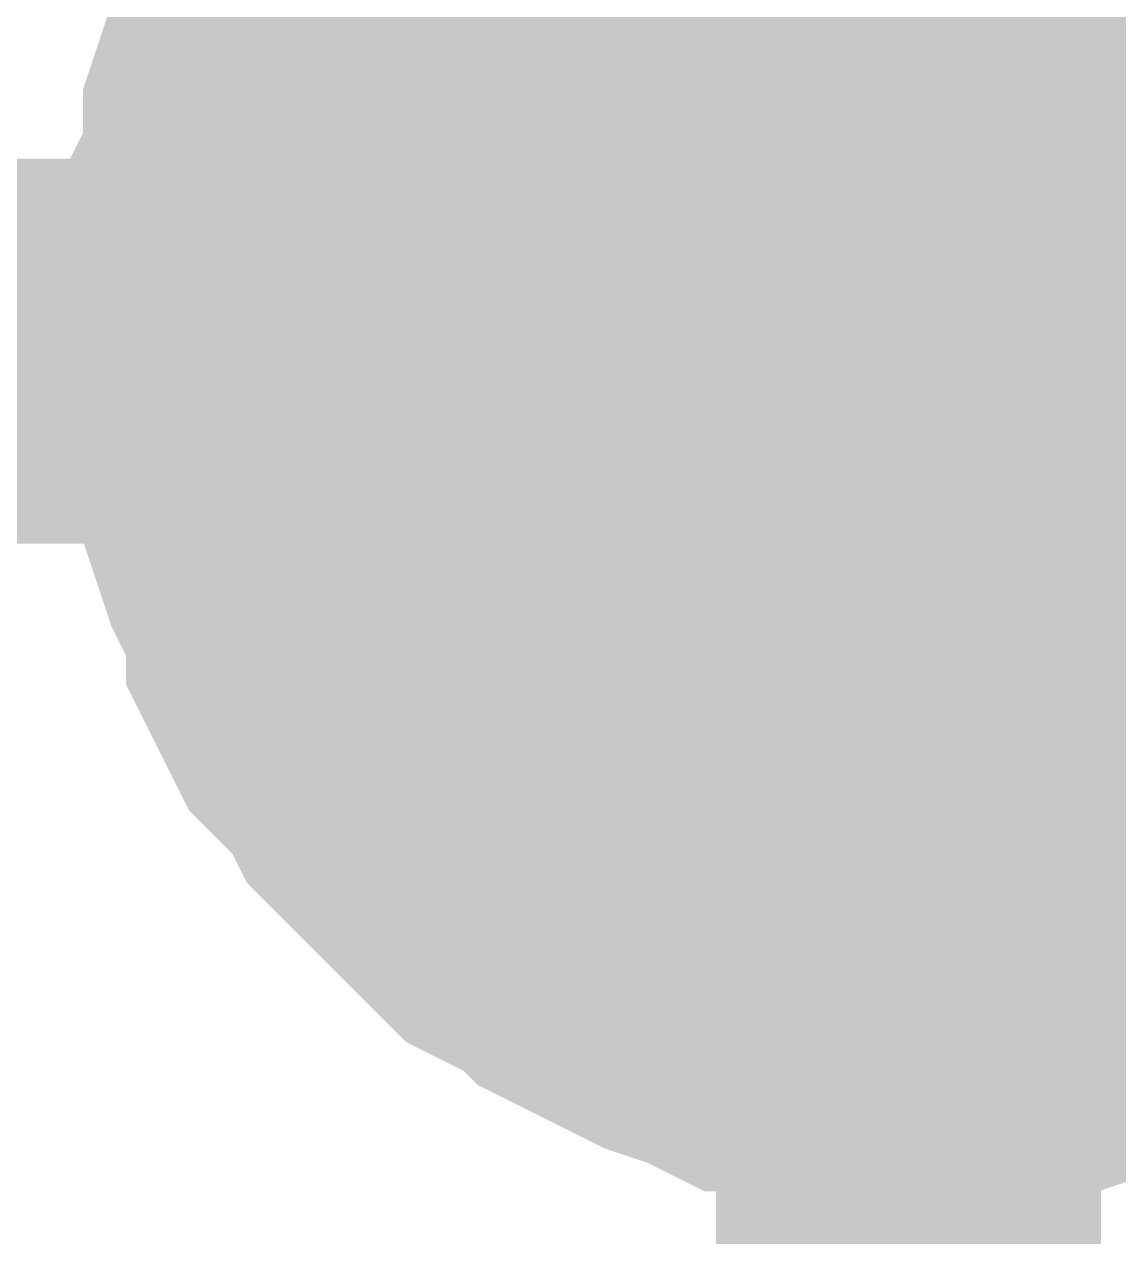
# Model space of a CAD drawing. Header units: millimetres. Extents: x 0 to 800, y 0 to 567.
# Drawn here: x 121.813 to 122.665, y 263.628 to 264.571 of the extents above; entities that cross this region are included whole.
import ezdxf

# ---------------------------------------------------------------- set-up
doc = ezdxf.new("R2010")
doc.units = ezdxf.units.MM
doc.layers.add('Sheet', color=255, linetype='Continuous')

msp = doc.modelspace()

# ---------------------------------------------------------------- linework, layer by layer
at = {"layer": 'Sheet'}
for points, const_width in [([(122.50131, 264.37264), (122.50131, 269.90513)], 0.29972), ([(121.99733, 264.31664), (121.99733, 264.33904), (121.99733, 264.37264), (122.00853, 264.39504), (122.00853, 264.41744), (122.00853, 264.43983), (122.01973, 264.46223), (122.03093, 264.49583), (122.04213, 264.51823), (122.04213, 264.54063), (122.05333, 264.56303), (122.06453, 264.57423), (122.08693, 264.59663), (122.09813, 264.61902), (122.10933, 264.64142), (122.13173, 264.65262), (122.14293, 264.67502), (122.16532, 264.68622), (122.17652, 264.70862), (122.19892, 264.71982), (122.22132, 264.73102)], 0.29972), ([(121.99733, 264.37264), (121.99733, 264.39504), (121.99733, 264.42863), (122.00853, 264.45103), (122.00853, 264.47343), (122.00853, 264.49583), (122.01973, 264.52943), (122.03093, 264.55183), (122.04213, 264.57423), (122.04213, 264.59663), (122.05333, 264.61902), (122.06453, 264.64142), (122.08693, 264.66382), (122.09813, 264.67502), (122.10933, 264.69742), (122.13173, 264.71982), (122.14293, 264.73102)], 0.29972), ([(121.99733, 264.37264), (121.99733, 264.39504), (121.99733, 264.42863), (122.00853, 264.45103), (122.00853, 264.47343), (122.00853, 264.49583), (122.01973, 264.52943), (122.03093, 264.55183), (122.04213, 264.57423), (122.04213, 264.59663), (122.05333, 264.61902), (122.06453, 264.64142), (122.08693, 264.66382), (122.09813, 264.67502), (122.10933, 264.69742), (122.13173, 264.71982), (122.14293, 264.73102)], 0.29972), ([(121.99733, 264.37264), (121.99733, 264.39504), (121.99733, 264.42863), (122.00853, 264.45103), (122.00853, 264.47343), (122.00853, 264.49583), (122.01973, 264.52943), (122.03093, 264.55183), (122.04213, 264.57423), (122.04213, 264.59663), (122.05333, 264.61902), (122.06453, 264.64142), (122.08693, 264.66382), (122.09813, 264.67502), (122.10933, 264.69742), (122.13173, 264.71982), (122.14293, 264.73102)], 0.29972), ([(121.99733, 264.31664), (121.99733, 264.33904), (121.99733, 264.37264), (122.00853, 264.39504), (122.00853, 264.41744), (122.00853, 264.43983), (122.01973, 264.46223), (122.03093, 264.49583), (122.04213, 264.51823), (122.04213, 264.54063), (122.05333, 264.56303), (122.06453, 264.57423), (122.08693, 264.59663), (122.09813, 264.61902), (122.10933, 264.64142), (122.13173, 264.65262), (122.14293, 264.67502), (122.16532, 264.68622), (122.17652, 264.70862), (122.19892, 264.71982), (122.22132, 264.73102)], 0.29972), ([(121.99733, 264.31664), (121.99733, 264.33904), (121.99733, 264.37264), (122.00853, 264.39504), (122.00853, 264.41744), (122.00853, 264.43983), (122.01973, 264.46223), (122.03093, 264.49583), (122.04213, 264.51823), (122.04213, 264.54063), (122.05333, 264.56303), (122.06453, 264.57423), (122.08693, 264.59663), (122.09813, 264.61902), (122.10933, 264.64142), (122.13173, 264.65262), (122.14293, 264.67502), (122.16532, 264.68622), (122.17652, 264.70862), (122.19892, 264.71982), (122.22132, 264.73102)], 0.29972), ([(121.99733, 264.37264), (121.99733, 264.39504), (121.99733, 264.42863), (122.00853, 264.45103), (122.00853, 264.47343), (122.00853, 264.49583), (122.01973, 264.52943), (122.03093, 264.55183), (122.04213, 264.57423), (122.04213, 264.59663), (122.05333, 264.61902), (122.06453, 264.64142), (122.08693, 264.66382), (122.09813, 264.67502), (122.10933, 264.69742), (122.13173, 264.71982), (122.14293, 264.73102)], 0.29972), ([(121.99733, 264.37264), (121.99733, 264.39504), (121.99733, 264.42863), (122.00853, 264.45103), (122.00853, 264.47343), (122.00853, 264.49583), (122.01973, 264.52943), (122.03093, 264.55183), (122.04213, 264.57423), (122.04213, 264.59663), (122.05333, 264.61902), (122.06453, 264.64142), (122.08693, 264.66382), (122.09813, 264.67502), (122.10933, 264.69742), (122.13173, 264.71982), (122.14293, 264.73102)], 0.29972), ([(121.99733, 264.37264), (121.99733, 264.39504), (121.99733, 264.42863), (122.00853, 264.45103), (122.00853, 264.47343), (122.00853, 264.49583), (122.01973, 264.52943), (122.03093, 264.55183), (122.04213, 264.57423), (122.04213, 264.59663), (122.05333, 264.61902), (122.06453, 264.64142), (122.08693, 264.66382), (122.09813, 264.67502), (122.10933, 264.69742), (122.13173, 264.71982), (122.14293, 264.73102)], 0.29972), ([(121.99733, 264.31664), (121.99733, 264.33904), (121.99733, 264.37264), (122.00853, 264.39504), (122.00853, 264.41744), (122.00853, 264.43983), (122.01973, 264.46223), (122.03093, 264.49583), (122.04213, 264.51823), (122.04213, 264.54063), (122.05333, 264.56303), (122.06453, 264.57423), (122.08693, 264.59663), (122.09813, 264.61902), (122.10933, 264.64142), (122.13173, 264.65262), (122.14293, 264.67502), (122.16532, 264.68622), (122.17652, 264.70862), (122.19892, 264.71982), (122.22132, 264.73102)], 0.29972), ([(122.7925, 264.73102), (122.8037, 264.71982), (122.8261, 264.70862), (122.8485, 264.68622), (122.8597, 264.67502), (122.8821, 264.65262), (122.8933, 264.64142), (122.9157, 264.61902), (122.9269, 264.59663), (122.9381, 264.57423), (122.9493, 264.56303), (122.9605, 264.54063), (122.9717, 264.51823), (122.9829, 264.49583), (122.9941, 264.46223), (123.0053, 264.43983), (123.0053, 264.41744), (123.0053, 264.39504), (123.01649, 264.37264), (123.01649, 264.33904), (123.01649, 264.31664)], 0.29972), ([(122.7925, 264.73102), (122.8037, 264.71982), (122.8261, 264.70862), (122.8485, 264.68622), (122.8597, 264.67502), (122.8821, 264.65262), (122.8933, 264.64142), (122.9157, 264.61902), (122.9269, 264.59663), (122.9381, 264.57423), (122.9493, 264.56303), (122.9605, 264.54063), (122.9717, 264.51823), (122.9829, 264.49583), (122.9941, 264.46223), (123.0053, 264.43983), (123.0053, 264.41744), (123.0053, 264.39504), (123.01649, 264.37264), (123.01649, 264.33904), (123.01649, 264.31664)], 0.29972), ([(122.7925, 264.73102), (122.8037, 264.71982), (122.8261, 264.70862), (122.8485, 264.68622), (122.8597, 264.67502), (122.8821, 264.65262), (122.8933, 264.64142), (122.9157, 264.61902), (122.9269, 264.59663), (122.9381, 264.57423), (122.9493, 264.56303), (122.9605, 264.54063), (122.9717, 264.51823), (122.9829, 264.49583), (122.9941, 264.46223), (123.0053, 264.43983), (123.0053, 264.41744), (123.0053, 264.39504), (123.01649, 264.37264), (123.01649, 264.33904), (123.01649, 264.31664)], 0.29972), ([(122.7925, 264.73102), (122.8037, 264.71982), (122.8261, 264.70862), (122.8485, 264.68622), (122.8597, 264.67502), (122.8821, 264.65262), (122.8933, 264.64142), (122.9157, 264.61902), (122.9269, 264.59663), (122.9381, 264.57423), (122.9493, 264.56303), (122.9605, 264.54063), (122.9717, 264.51823), (122.9829, 264.49583), (122.9941, 264.46223), (123.0053, 264.43983), (123.0053, 264.41744), (123.0053, 264.39504), (123.01649, 264.37264), (123.01649, 264.33904), (123.01649, 264.31664)], 0.29972), ([(121.99733, 264.31664), (121.99733, 264.33904), (121.99733, 264.37264), (122.00853, 264.39504), (122.00853, 264.41744), (122.00853, 264.43983), (122.01973, 264.46223), (122.03093, 264.49583), (122.04213, 264.51823), (122.04213, 264.54063), (122.05333, 264.56303), (122.06453, 264.57423), (122.08693, 264.59663), (122.09813, 264.61902), (122.10933, 264.64142)], 0.09906), ([(121.99733, 264.37264), (121.99733, 264.39504), (121.99733, 264.42863), (122.00853, 264.45103), (122.00853, 264.47343), (122.00853, 264.49583), (122.01973, 264.52943), (122.03093, 264.55183), (122.04213, 264.57423), (122.04213, 264.59663), (122.05333, 264.61902), (122.06453, 264.64142)], 0.09906), ([(121.99733, 264.37264), (121.99733, 264.39504), (121.99733, 264.42863), (122.00853, 264.45103), (122.00853, 264.47343), (122.00853, 264.49583), (122.01973, 264.52943), (122.03093, 264.55183), (122.04213, 264.57423), (122.04213, 264.59663), (122.05333, 264.61902), (122.06453, 264.64142)], 0.09906), ([(121.99733, 264.37264), (121.99733, 264.39504), (121.99733, 264.42863), (122.00853, 264.45103), (122.00853, 264.47343), (122.00853, 264.49583), (122.01973, 264.52943), (122.03093, 264.55183), (122.04213, 264.57423), (122.04213, 264.59663), (122.05333, 264.61902), (122.06453, 264.64142)], 0.09906), ([(121.99733, 264.31664), (121.99733, 264.33904), (121.99733, 264.37264), (122.00853, 264.39504), (122.00853, 264.41744), (122.00853, 264.43983), (122.01973, 264.46223), (122.03093, 264.49583), (122.04213, 264.51823), (122.04213, 264.54063), (122.05333, 264.56303), (122.06453, 264.57423), (122.08693, 264.59663), (122.09813, 264.61902), (122.10933, 264.64142)], 0.09906), ([(121.99733, 264.31664), (121.99733, 264.33904), (121.99733, 264.37264), (122.00853, 264.39504), (122.00853, 264.41744), (122.00853, 264.43983), (122.01973, 264.46223), (122.03093, 264.49583), (122.04213, 264.51823), (122.04213, 264.54063), (122.05333, 264.56303), (122.06453, 264.57423), (122.08693, 264.59663), (122.09813, 264.61902), (122.10933, 264.64142)], 0.09906), ([(121.99733, 264.37264), (121.99733, 264.39504), (121.99733, 264.42863), (122.00853, 264.45103), (122.00853, 264.47343), (122.00853, 264.49583), (122.01973, 264.52943), (122.03093, 264.55183), (122.04213, 264.57423), (122.04213, 264.59663), (122.05333, 264.61902), (122.06453, 264.64142)], 0.09906), ([(121.99733, 264.37264), (121.99733, 264.39504), (121.99733, 264.42863), (122.00853, 264.45103), (122.00853, 264.47343), (122.00853, 264.49583), (122.01973, 264.52943), (122.03093, 264.55183), (122.04213, 264.57423), (122.04213, 264.59663), (122.05333, 264.61902), (122.06453, 264.64142)], 0.09906), ([(121.99733, 264.37264), (121.99733, 264.39504), (121.99733, 264.42863), (122.00853, 264.45103), (122.00853, 264.47343), (122.00853, 264.49583), (122.01973, 264.52943), (122.03093, 264.55183), (122.04213, 264.57423), (122.04213, 264.59663), (122.05333, 264.61902), (122.06453, 264.64142)], 0.09906), ([(121.99733, 264.31664), (121.99733, 264.33904), (121.99733, 264.37264), (122.00853, 264.39504), (122.00853, 264.41744), (122.00853, 264.43983), (122.01973, 264.46223), (122.03093, 264.49583), (122.04213, 264.51823), (122.04213, 264.54063), (122.05333, 264.56303), (122.06453, 264.57423), (122.08693, 264.59663), (122.09813, 264.61902), (122.10933, 264.64142)], 0.09906), ([(153.42343, 264.40624), (153.42343, 264.37264), (147.57724, 264.37264), (122.50131, 264.37264)], 0.29972), ([(122.50131, 264.37264), (122.50131, 264.31664), (110.82012, 264.31664)], 0.29972), ([(122.50131, 263.86867), (122.47891, 263.86867), (122.44531, 263.86867), (122.42292, 263.87986), (122.40052, 263.87986), (122.37812, 263.87986), (122.35572, 263.89106), (122.32212, 263.90226), (122.29972, 263.91346), (122.27732, 263.91346), (122.25492, 263.92466), (122.24372, 263.93586), (122.22132, 263.95826), (122.19892, 263.96946), (122.17652, 263.98066), (122.16532, 264.00306), (122.14293, 264.01426), (122.13173, 264.03666), (122.10933, 264.04786), (122.09813, 264.07025), (122.08693, 264.09265), (122.06453, 264.11505), (122.05333, 264.12625), (122.04213, 264.14865), (122.04213, 264.17105), (122.03093, 264.19345), (122.01973, 264.22705), (122.00853, 264.24944), (122.00853, 264.27184), (122.00853, 264.29424), (121.99733, 264.31664), (121.99733, 264.35024), (121.99733, 264.37264)], 0.29972), ([(121.99733, 264.37264), (121.99733, 264.37264)], 0.29972), ([(122.50131, 263.86867), (122.47891, 263.86867), (122.44531, 263.86867), (122.42292, 263.87986), (122.40052, 263.87986), (122.37812, 263.87986), (122.35572, 263.89106), (122.32212, 263.90226), (122.29972, 263.91346), (122.27732, 263.91346), (122.25492, 263.92466), (122.24372, 263.93586), (122.22132, 263.95826), (122.19892, 263.96946), (122.17652, 263.98066), (122.16532, 264.00306), (122.14293, 264.01426), (122.13173, 264.03666), (122.10933, 264.04786), (122.09813, 264.07025), (122.08693, 264.09265), (122.06453, 264.11505), (122.05333, 264.12625), (122.04213, 264.14865), (122.04213, 264.17105), (122.03093, 264.19345), (122.01973, 264.22705), (122.00853, 264.24944), (122.00853, 264.27184), (122.00853, 264.29424), (121.99733, 264.31664), (121.99733, 264.35024), (121.99733, 264.37264)], 0.29972), ([(121.99733, 264.37264), (121.99733, 264.37264)], 0.29972), ([(122.50131, 263.86867), (122.47891, 263.86867), (122.44531, 263.86867), (122.42292, 263.87986), (122.40052, 263.87986), (122.37812, 263.87986), (122.35572, 263.89106), (122.32212, 263.90226), (122.29972, 263.91346), (122.27732, 263.91346), (122.25492, 263.92466), (122.24372, 263.93586), (122.22132, 263.95826), (122.19892, 263.96946), (122.17652, 263.98066), (122.16532, 264.00306), (122.14293, 264.01426), (122.13173, 264.03666), (122.10933, 264.04786), (122.09813, 264.07025), (122.08693, 264.09265), (122.06453, 264.11505), (122.05333, 264.12625), (122.04213, 264.14865), (122.04213, 264.17105), (122.03093, 264.19345), (122.01973, 264.22705), (122.00853, 264.24944), (122.00853, 264.27184), (122.00853, 264.29424), (121.99733, 264.31664), (121.99733, 264.35024), (121.99733, 264.37264)], 0.29972), ([(121.99733, 264.37264), (121.99733, 264.37264)], 0.29972), ([(122.50131, 263.86867), (122.47891, 263.86867), (122.44531, 263.86867), (122.42292, 263.87986), (122.40052, 263.87986), (122.37812, 263.87986), (122.35572, 263.89106), (122.32212, 263.90226), (122.29972, 263.91346), (122.27732, 263.91346), (122.25492, 263.92466), (122.24372, 263.93586), (122.22132, 263.95826), (122.19892, 263.96946), (122.17652, 263.98066), (122.16532, 264.00306), (122.14293, 264.01426), (122.13173, 264.03666), (122.10933, 264.04786), (122.09813, 264.07025), (122.08693, 264.09265), (122.06453, 264.11505), (122.05333, 264.12625), (122.04213, 264.14865), (122.04213, 264.17105), (122.03093, 264.19345), (122.01973, 264.22705), (122.00853, 264.24944), (122.00853, 264.27184), (122.00853, 264.29424), (121.99733, 264.31664), (121.99733, 264.35024), (121.99733, 264.37264)], 0.29972), ([(121.99733, 264.37264), (121.99733, 264.37264)], 0.29972), ([(122.50131, 263.86867), (122.47891, 263.86867), (122.44531, 263.86867), (122.42292, 263.87986), (122.40052, 263.87986), (122.37812, 263.87986), (122.35572, 263.89106), (122.32212, 263.90226), (122.29972, 263.91346), (122.27732, 263.91346), (122.25492, 263.92466), (122.24372, 263.93586), (122.22132, 263.95826), (122.19892, 263.96946), (122.17652, 263.98066), (122.16532, 264.00306), (122.14293, 264.01426), (122.13173, 264.03666), (122.10933, 264.04786), (122.09813, 264.07025), (122.08693, 264.09265), (122.06453, 264.11505), (122.05333, 264.12625), (122.04213, 264.14865), (122.04213, 264.17105), (122.03093, 264.19345), (122.01973, 264.22705), (122.00853, 264.24944), (122.00853, 264.27184), (122.00853, 264.29424), (121.99733, 264.31664), (121.99733, 264.35024), (121.99733, 264.37264)], 0.29972), ([(121.99733, 264.37264), (121.99733, 264.37264)], 0.29972), ([(122.50131, 263.86867), (122.47891, 263.86867), (122.44531, 263.86867), (122.42292, 263.87986), (122.40052, 263.87986), (122.37812, 263.87986), (122.35572, 263.89106), (122.32212, 263.90226), (122.29972, 263.91346), (122.27732, 263.91346), (122.25492, 263.92466), (122.24372, 263.93586), (122.22132, 263.95826), (122.19892, 263.96946), (122.17652, 263.98066), (122.16532, 264.00306), (122.14293, 264.01426), (122.13173, 264.03666), (122.10933, 264.04786), (122.09813, 264.07025), (122.08693, 264.09265), (122.06453, 264.11505), (122.05333, 264.12625), (122.04213, 264.14865), (122.04213, 264.17105), (122.03093, 264.19345), (122.01973, 264.22705), (122.00853, 264.24944), (122.00853, 264.27184), (122.00853, 264.29424), (121.99733, 264.31664), (121.99733, 264.35024), (121.99733, 264.37264)], 0.29972), ([(121.99733, 264.37264), (121.99733, 264.37264)], 0.29972), ([(122.50131, 263.80147), (122.47891, 263.80147), (122.44531, 263.80147), (122.42292, 263.81267), (122.40052, 263.81267), (122.37812, 263.81267), (122.35572, 263.82387), (122.32212, 263.83507), (122.29972, 263.84627), (122.27732, 263.85747), (122.25492, 263.86867), (122.24372, 263.87986), (122.22132, 263.89106), (122.19892, 263.90226), (122.17652, 263.92466), (122.16532, 263.93586), (122.14293, 263.95826), (122.13173, 263.96946), (122.10933, 263.99186), (122.09813, 264.01426), (122.08693, 264.02546), (122.06453, 264.04786), (122.05333, 264.07025), (122.04213, 264.09265), (122.04213, 264.11505), (122.03093, 264.13745), (122.01973, 264.15985), (122.00853, 264.19345), (122.00853, 264.21585), (122.00853, 264.23825), (121.99733, 264.26064), (121.99733, 264.29424), (121.99733, 264.31664)], 0.29972), ([(121.99733, 264.31664), (121.99733, 264.31664)], 0.29972), ([(122.50131, 263.80147), (122.47891, 263.80147), (122.44531, 263.80147), (122.42292, 263.81267), (122.40052, 263.81267), (122.37812, 263.81267), (122.35572, 263.82387), (122.32212, 263.83507), (122.29972, 263.84627), (122.27732, 263.85747), (122.25492, 263.86867), (122.24372, 263.87986), (122.22132, 263.89106), (122.19892, 263.90226), (122.17652, 263.92466), (122.16532, 263.93586), (122.14293, 263.95826), (122.13173, 263.96946), (122.10933, 263.99186), (122.09813, 264.01426), (122.08693, 264.02546), (122.06453, 264.04786), (122.05333, 264.07025), (122.04213, 264.09265), (122.04213, 264.11505), (122.03093, 264.13745), (122.01973, 264.15985), (122.00853, 264.19345), (122.00853, 264.21585), (122.00853, 264.23825), (121.99733, 264.26064), (121.99733, 264.29424), (121.99733, 264.31664)], 0.29972), ([(121.99733, 264.31664), (121.99733, 264.31664)], 0.29972), ([(122.50131, 263.80147), (122.47891, 263.80147), (122.44531, 263.80147), (122.42292, 263.81267), (122.40052, 263.81267), (122.37812, 263.81267), (122.35572, 263.82387), (122.32212, 263.83507), (122.29972, 263.84627), (122.27732, 263.85747), (122.25492, 263.86867), (122.24372, 263.87986), (122.22132, 263.89106), (122.19892, 263.90226), (122.17652, 263.92466), (122.16532, 263.93586), (122.14293, 263.95826), (122.13173, 263.96946), (122.10933, 263.99186), (122.09813, 264.01426), (122.08693, 264.02546), (122.06453, 264.04786), (122.05333, 264.07025), (122.04213, 264.09265), (122.04213, 264.11505), (122.03093, 264.13745), (122.01973, 264.15985), (122.00853, 264.19345), (122.00853, 264.21585), (122.00853, 264.23825), (121.99733, 264.26064), (121.99733, 264.29424), (121.99733, 264.31664)], 0.29972), ([(121.99733, 264.31664), (121.99733, 264.31664)], 0.29972), ([(122.50131, 263.80147), (122.47891, 263.80147), (122.44531, 263.80147), (122.42292, 263.81267), (122.40052, 263.81267), (122.37812, 263.81267), (122.35572, 263.82387), (122.32212, 263.83507), (122.29972, 263.84627), (122.27732, 263.85747), (122.25492, 263.86867), (122.24372, 263.87986), (122.22132, 263.89106), (122.19892, 263.90226), (122.17652, 263.92466), (122.16532, 263.93586), (122.14293, 263.95826), (122.13173, 263.96946), (122.10933, 263.99186), (122.09813, 264.01426), (122.08693, 264.02546), (122.06453, 264.04786), (122.05333, 264.07025), (122.04213, 264.09265), (122.04213, 264.11505), (122.03093, 264.13745), (122.01973, 264.15985), (122.00853, 264.19345), (122.00853, 264.21585), (122.00853, 264.23825), (121.99733, 264.26064), (121.99733, 264.29424), (121.99733, 264.31664)], 0.29972), ([(121.99733, 264.31664), (121.99733, 264.31664)], 0.29972), ([(122.50131, 264.31664), (122.50131, 257.26103), (122.38932, 257.26103)], 0.29972), ([(122.50131, 263.86867), (122.47891, 263.86867), (122.44531, 263.86867), (122.42292, 263.87986), (122.40052, 263.87986), (122.37812, 263.87986), (122.35572, 263.89106), (122.32212, 263.90226), (122.29972, 263.91346), (122.27732, 263.91346), (122.25492, 263.92466), (122.24372, 263.93586), (122.22132, 263.95826), (122.19892, 263.96946), (122.17652, 263.98066), (122.16532, 264.00306), (122.14293, 264.01426), (122.13173, 264.03666), (122.10933, 264.04786), (122.09813, 264.07025), (122.08693, 264.09265), (122.06453, 264.11505), (122.05333, 264.12625), (122.04213, 264.14865), (122.04213, 264.17105), (122.03093, 264.19345), (122.01973, 264.22705), (122.00853, 264.24944), (122.00853, 264.27184), (122.00853, 264.29424), (121.99733, 264.31664), (121.99733, 264.35024), (121.99733, 264.37264)], 0.09906), ([(121.99733, 264.37264), (121.99733, 264.37264)], 0.09906), ([(122.50131, 263.86867), (122.47891, 263.86867), (122.44531, 263.86867), (122.42292, 263.87986), (122.40052, 263.87986), (122.37812, 263.87986), (122.35572, 263.89106), (122.32212, 263.90226), (122.29972, 263.91346), (122.27732, 263.91346), (122.25492, 263.92466), (122.24372, 263.93586), (122.22132, 263.95826), (122.19892, 263.96946), (122.17652, 263.98066), (122.16532, 264.00306), (122.14293, 264.01426), (122.13173, 264.03666), (122.10933, 264.04786), (122.09813, 264.07025), (122.08693, 264.09265), (122.06453, 264.11505), (122.05333, 264.12625), (122.04213, 264.14865), (122.04213, 264.17105), (122.03093, 264.19345), (122.01973, 264.22705), (122.00853, 264.24944), (122.00853, 264.27184), (122.00853, 264.29424), (121.99733, 264.31664), (121.99733, 264.35024), (121.99733, 264.37264)], 0.09906), ([(121.99733, 264.37264), (121.99733, 264.37264)], 0.09906), ([(122.50131, 263.86867), (122.47891, 263.86867), (122.44531, 263.86867), (122.42292, 263.87986), (122.40052, 263.87986), (122.37812, 263.87986), (122.35572, 263.89106), (122.32212, 263.90226), (122.29972, 263.91346), (122.27732, 263.91346), (122.25492, 263.92466), (122.24372, 263.93586), (122.22132, 263.95826), (122.19892, 263.96946), (122.17652, 263.98066), (122.16532, 264.00306), (122.14293, 264.01426), (122.13173, 264.03666), (122.10933, 264.04786), (122.09813, 264.07025), (122.08693, 264.09265), (122.06453, 264.11505), (122.05333, 264.12625), (122.04213, 264.14865), (122.04213, 264.17105), (122.03093, 264.19345), (122.01973, 264.22705), (122.00853, 264.24944), (122.00853, 264.27184), (122.00853, 264.29424), (121.99733, 264.31664), (121.99733, 264.35024), (121.99733, 264.37264)], 0.09906), ([(121.99733, 264.37264), (121.99733, 264.37264)], 0.09906), ([(122.50131, 263.86867), (122.47891, 263.86867), (122.44531, 263.86867), (122.42292, 263.87986), (122.40052, 263.87986), (122.37812, 263.87986), (122.35572, 263.89106), (122.32212, 263.90226), (122.29972, 263.91346), (122.27732, 263.91346), (122.25492, 263.92466), (122.24372, 263.93586), (122.22132, 263.95826), (122.19892, 263.96946), (122.17652, 263.98066), (122.16532, 264.00306), (122.14293, 264.01426), (122.13173, 264.03666), (122.10933, 264.04786), (122.09813, 264.07025), (122.08693, 264.09265), (122.06453, 264.11505), (122.05333, 264.12625), (122.04213, 264.14865), (122.04213, 264.17105), (122.03093, 264.19345), (122.01973, 264.22705), (122.00853, 264.24944), (122.00853, 264.27184), (122.00853, 264.29424), (121.99733, 264.31664), (121.99733, 264.35024), (121.99733, 264.37264)], 0.09906), ([(121.99733, 264.37264), (121.99733, 264.37264)], 0.09906), ([(122.50131, 263.86867), (122.47891, 263.86867), (122.44531, 263.86867), (122.42292, 263.87986), (122.40052, 263.87986), (122.37812, 263.87986), (122.35572, 263.89106), (122.32212, 263.90226), (122.29972, 263.91346), (122.27732, 263.91346), (122.25492, 263.92466), (122.24372, 263.93586), (122.22132, 263.95826), (122.19892, 263.96946), (122.17652, 263.98066), (122.16532, 264.00306), (122.14293, 264.01426), (122.13173, 264.03666), (122.10933, 264.04786), (122.09813, 264.07025), (122.08693, 264.09265), (122.06453, 264.11505), (122.05333, 264.12625), (122.04213, 264.14865), (122.04213, 264.17105), (122.03093, 264.19345), (122.01973, 264.22705), (122.00853, 264.24944), (122.00853, 264.27184), (122.00853, 264.29424), (121.99733, 264.31664), (121.99733, 264.35024), (121.99733, 264.37264)], 0.09906), ([(121.99733, 264.37264), (121.99733, 264.37264)], 0.09906), ([(122.50131, 263.86867), (122.47891, 263.86867), (122.44531, 263.86867), (122.42292, 263.87986), (122.40052, 263.87986), (122.37812, 263.87986), (122.35572, 263.89106), (122.32212, 263.90226), (122.29972, 263.91346), (122.27732, 263.91346), (122.25492, 263.92466), (122.24372, 263.93586), (122.22132, 263.95826), (122.19892, 263.96946), (122.17652, 263.98066), (122.16532, 264.00306), (122.14293, 264.01426), (122.13173, 264.03666), (122.10933, 264.04786), (122.09813, 264.07025), (122.08693, 264.09265), (122.06453, 264.11505), (122.05333, 264.12625), (122.04213, 264.14865), (122.04213, 264.17105), (122.03093, 264.19345), (122.01973, 264.22705), (122.00853, 264.24944), (122.00853, 264.27184), (122.00853, 264.29424), (121.99733, 264.31664), (121.99733, 264.35024), (121.99733, 264.37264)], 0.09906), ([(121.99733, 264.37264), (121.99733, 264.37264)], 0.09906), ([(122.50131, 263.80147), (122.47891, 263.80147), (122.44531, 263.80147), (122.42292, 263.81267), (122.40052, 263.81267), (122.37812, 263.81267), (122.35572, 263.82387), (122.32212, 263.83507), (122.29972, 263.84627), (122.27732, 263.85747), (122.25492, 263.86867), (122.24372, 263.87986), (122.22132, 263.89106), (122.19892, 263.90226), (122.17652, 263.92466), (122.16532, 263.93586), (122.14293, 263.95826), (122.13173, 263.96946), (122.10933, 263.99186), (122.09813, 264.01426), (122.08693, 264.02546), (122.06453, 264.04786), (122.05333, 264.07025), (122.04213, 264.09265), (122.04213, 264.11505), (122.03093, 264.13745), (122.01973, 264.15985), (122.00853, 264.19345), (122.00853, 264.21585), (122.00853, 264.23825), (121.99733, 264.26064), (121.99733, 264.29424), (121.99733, 264.31664)], 0.09906), ([(121.99733, 264.31664), (121.99733, 264.31664)], 0.09906), ([(122.50131, 263.80147), (122.47891, 263.80147), (122.44531, 263.80147), (122.42292, 263.81267), (122.40052, 263.81267), (122.37812, 263.81267), (122.35572, 263.82387), (122.32212, 263.83507), (122.29972, 263.84627), (122.27732, 263.85747), (122.25492, 263.86867), (122.24372, 263.87986), (122.22132, 263.89106), (122.19892, 263.90226), (122.17652, 263.92466), (122.16532, 263.93586), (122.14293, 263.95826), (122.13173, 263.96946), (122.10933, 263.99186), (122.09813, 264.01426), (122.08693, 264.02546), (122.06453, 264.04786), (122.05333, 264.07025), (122.04213, 264.09265), (122.04213, 264.11505), (122.03093, 264.13745), (122.01973, 264.15985), (122.00853, 264.19345), (122.00853, 264.21585), (122.00853, 264.23825), (121.99733, 264.26064), (121.99733, 264.29424), (121.99733, 264.31664)], 0.09906), ([(121.99733, 264.31664), (121.99733, 264.31664)], 0.09906), ([(122.50131, 263.80147), (122.47891, 263.80147), (122.44531, 263.80147), (122.42292, 263.81267), (122.40052, 263.81267), (122.37812, 263.81267), (122.35572, 263.82387), (122.32212, 263.83507), (122.29972, 263.84627), (122.27732, 263.85747), (122.25492, 263.86867), (122.24372, 263.87986), (122.22132, 263.89106), (122.19892, 263.90226), (122.17652, 263.92466), (122.16532, 263.93586), (122.14293, 263.95826), (122.13173, 263.96946), (122.10933, 263.99186), (122.09813, 264.01426), (122.08693, 264.02546), (122.06453, 264.04786), (122.05333, 264.07025), (122.04213, 264.09265), (122.04213, 264.11505), (122.03093, 264.13745), (122.01973, 264.15985), (122.00853, 264.19345), (122.00853, 264.21585), (122.00853, 264.23825), (121.99733, 264.26064), (121.99733, 264.29424), (121.99733, 264.31664)], 0.09906), ([(121.99733, 264.31664), (121.99733, 264.31664)], 0.09906), ([(122.50131, 263.80147), (122.47891, 263.80147), (122.44531, 263.80147), (122.42292, 263.81267), (122.40052, 263.81267), (122.37812, 263.81267), (122.35572, 263.82387), (122.32212, 263.83507), (122.29972, 263.84627), (122.27732, 263.85747), (122.25492, 263.86867), (122.24372, 263.87986), (122.22132, 263.89106), (122.19892, 263.90226), (122.17652, 263.92466), (122.16532, 263.93586), (122.14293, 263.95826), (122.13173, 263.96946), (122.10933, 263.99186), (122.09813, 264.01426), (122.08693, 264.02546), (122.06453, 264.04786), (122.05333, 264.07025), (122.04213, 264.09265), (122.04213, 264.11505), (122.03093, 264.13745), (122.01973, 264.15985), (122.00853, 264.19345), (122.00853, 264.21585), (122.00853, 264.23825), (121.99733, 264.26064), (121.99733, 264.29424), (121.99733, 264.31664)], 0.09906), ([(121.99733, 264.31664), (121.99733, 264.31664)], 0.09906), ([(122.8261, 263.98066), (122.8037, 263.96946), (122.7925, 263.95826), (122.7701, 263.93586), (122.7477, 263.92466), (122.72531, 263.91346), (122.70291, 263.91346), (122.68051, 263.90226), (122.65811, 263.89106), (122.62451, 263.87986), (122.60211, 263.87986), (122.57971, 263.87986), (122.55731, 263.86867), (122.52371, 263.86867), (122.50131, 263.86867)], 0.29972), ([(122.8261, 263.98066), (122.8037, 263.96946), (122.7925, 263.95826), (122.7701, 263.93586), (122.7477, 263.92466), (122.72531, 263.91346), (122.70291, 263.91346), (122.68051, 263.90226), (122.65811, 263.89106), (122.62451, 263.87986), (122.60211, 263.87986), (122.57971, 263.87986), (122.55731, 263.86867), (122.52371, 263.86867), (122.50131, 263.86867)], 0.29972), ([(122.8261, 263.98066), (122.8037, 263.96946), (122.7925, 263.95826), (122.7701, 263.93586), (122.7477, 263.92466), (122.72531, 263.91346), (122.70291, 263.91346), (122.68051, 263.90226), (122.65811, 263.89106), (122.62451, 263.87986), (122.60211, 263.87986), (122.57971, 263.87986), (122.55731, 263.86867), (122.52371, 263.86867), (122.50131, 263.86867)], 0.29972), ([(122.8261, 263.98066), (122.8037, 263.96946), (122.7925, 263.95826), (122.7701, 263.93586), (122.7477, 263.92466), (122.72531, 263.91346), (122.70291, 263.91346), (122.68051, 263.90226), (122.65811, 263.89106), (122.62451, 263.87986), (122.60211, 263.87986), (122.57971, 263.87986), (122.55731, 263.86867), (122.52371, 263.86867), (122.50131, 263.86867)], 0.29972), ([(122.8261, 263.98066), (122.8037, 263.96946), (122.7925, 263.95826), (122.7701, 263.93586), (122.7477, 263.92466), (122.72531, 263.91346), (122.70291, 263.91346), (122.68051, 263.90226), (122.65811, 263.89106), (122.62451, 263.87986), (122.60211, 263.87986), (122.57971, 263.87986), (122.55731, 263.86867), (122.52371, 263.86867), (122.50131, 263.86867)], 0.29972), ([(122.8261, 263.98066), (122.8037, 263.96946), (122.7925, 263.95826), (122.7701, 263.93586), (122.7477, 263.92466), (122.72531, 263.91346), (122.70291, 263.91346), (122.68051, 263.90226), (122.65811, 263.89106), (122.62451, 263.87986), (122.60211, 263.87986), (122.57971, 263.87986), (122.55731, 263.86867), (122.52371, 263.86867), (122.50131, 263.86867)], 0.29972), ([(122.8261, 263.92466), (122.8037, 263.90226), (122.7925, 263.89106), (122.7701, 263.87986), (122.7477, 263.86867), (122.72531, 263.85747), (122.70291, 263.84627), (122.68051, 263.83507), (122.65811, 263.82387), (122.62451, 263.81267), (122.60211, 263.81267), (122.57971, 263.81267), (122.55731, 263.80147), (122.52371, 263.80147), (122.50131, 263.80147)], 0.29972), ([(122.8261, 263.92466), (122.8037, 263.90226), (122.7925, 263.89106), (122.7701, 263.87986), (122.7477, 263.86867), (122.72531, 263.85747), (122.70291, 263.84627), (122.68051, 263.83507), (122.65811, 263.82387), (122.62451, 263.81267), (122.60211, 263.81267), (122.57971, 263.81267), (122.55731, 263.80147), (122.52371, 263.80147), (122.50131, 263.80147)], 0.29972), ([(122.8261, 263.92466), (122.8037, 263.90226), (122.7925, 263.89106), (122.7701, 263.87986), (122.7477, 263.86867), (122.72531, 263.85747), (122.70291, 263.84627), (122.68051, 263.83507), (122.65811, 263.82387), (122.62451, 263.81267), (122.60211, 263.81267), (122.57971, 263.81267), (122.55731, 263.80147), (122.52371, 263.80147), (122.50131, 263.80147)], 0.29972), ([(122.8261, 263.92466), (122.8037, 263.90226), (122.7925, 263.89106), (122.7701, 263.87986), (122.7477, 263.86867), (122.72531, 263.85747), (122.70291, 263.84627), (122.68051, 263.83507), (122.65811, 263.82387), (122.62451, 263.81267), (122.60211, 263.81267), (122.57971, 263.81267), (122.55731, 263.80147), (122.52371, 263.80147), (122.50131, 263.80147)], 0.29972), ([(122.72531, 263.91346), (122.70291, 263.91346), (122.68051, 263.90226), (122.65811, 263.89106), (122.62451, 263.87986), (122.60211, 263.87986), (122.57971, 263.87986), (122.55731, 263.86867), (122.52371, 263.86867), (122.50131, 263.86867)], 0.09906), ([(122.72531, 263.91346), (122.70291, 263.91346), (122.68051, 263.90226), (122.65811, 263.89106), (122.62451, 263.87986), (122.60211, 263.87986), (122.57971, 263.87986), (122.55731, 263.86867), (122.52371, 263.86867), (122.50131, 263.86867)], 0.09906), ([(122.72531, 263.91346), (122.70291, 263.91346), (122.68051, 263.90226), (122.65811, 263.89106), (122.62451, 263.87986), (122.60211, 263.87986), (122.57971, 263.87986), (122.55731, 263.86867), (122.52371, 263.86867), (122.50131, 263.86867)], 0.09906), ([(122.72531, 263.91346), (122.70291, 263.91346), (122.68051, 263.90226), (122.65811, 263.89106), (122.62451, 263.87986), (122.60211, 263.87986), (122.57971, 263.87986), (122.55731, 263.86867), (122.52371, 263.86867), (122.50131, 263.86867)], 0.09906), ([(122.72531, 263.91346), (122.70291, 263.91346), (122.68051, 263.90226), (122.65811, 263.89106), (122.62451, 263.87986), (122.60211, 263.87986), (122.57971, 263.87986), (122.55731, 263.86867), (122.52371, 263.86867), (122.50131, 263.86867)], 0.09906), ([(122.72531, 263.91346), (122.70291, 263.91346), (122.68051, 263.90226), (122.65811, 263.89106), (122.62451, 263.87986), (122.60211, 263.87986), (122.57971, 263.87986), (122.55731, 263.86867), (122.52371, 263.86867), (122.50131, 263.86867)], 0.09906), ([(122.72531, 263.85747), (122.70291, 263.84627), (122.68051, 263.83507), (122.65811, 263.82387), (122.62451, 263.81267), (122.60211, 263.81267), (122.57971, 263.81267), (122.55731, 263.80147), (122.52371, 263.80147), (122.50131, 263.80147)], 0.09906), ([(122.72531, 263.85747), (122.70291, 263.84627), (122.68051, 263.83507), (122.65811, 263.82387), (122.62451, 263.81267), (122.60211, 263.81267), (122.57971, 263.81267), (122.55731, 263.80147), (122.52371, 263.80147), (122.50131, 263.80147)], 0.09906), ([(122.72531, 263.85747), (122.70291, 263.84627), (122.68051, 263.83507), (122.65811, 263.82387), (122.62451, 263.81267), (122.60211, 263.81267), (122.57971, 263.81267), (122.55731, 263.80147), (122.52371, 263.80147), (122.50131, 263.80147)], 0.09906), ([(122.72531, 263.85747), (122.70291, 263.84627), (122.68051, 263.83507), (122.65811, 263.82387), (122.62451, 263.81267), (122.60211, 263.81267), (122.57971, 263.81267), (122.55731, 263.80147), (122.52371, 263.80147), (122.50131, 263.80147)], 0.09906)]:
    msp.add_lwpolyline(points, dxfattribs=dict(at, const_width=const_width))
at = {"layer": 'Sheet', "const_width": 0.508}
for points in [[(122.24664, 264.37958, 1), (122.75464, 264.37958, 1)], [(122.24664, 264.31723, 1), (122.75464, 264.31723, 1)]]:
    msp.add_lwpolyline(points, format="xyb", close=True, dxfattribs=at)

doc.saveas('drawing.dxf')
